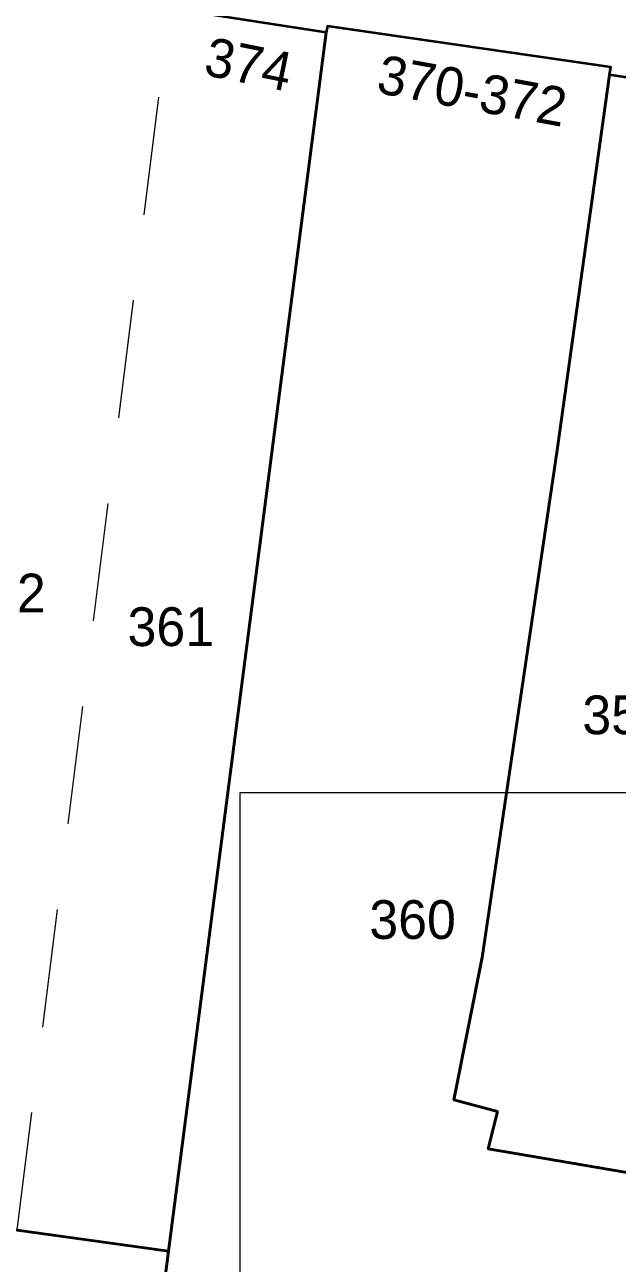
# Model space of a CAD drawing. Header units: metres. Extents: x 0 to 105485, y 0 to 425721.
# Drawn here: x 105007.51 to 105021.25, y 425201.59 to 425230.33 of the extents above; entities that cross this region are included whole.
import ezdxf
from ezdxf.enums import TextEntityAlignment as Align

# ---------------------------------------------------------------- set-up
doc = ezdxf.new("R2010")
doc.units = ezdxf.units.M
doc.header["$MEASUREMENT"] = 0
doc.linetypes.add('KG-PERCEEL-SO', pattern=[19, 5.5, -4, 5.5, -4])
for name, color, linetype, lineweight in [('B-XX-KG-GRENS_PERCEEL-G', 150, 'KG-PERCEEL-SO', 18), ('B-XX-KG-GRENS_PERCEEL-T', 150, 'KG-PERCEEL-SO', 18), ('B-XX-OG-BEBOUWING-G', 7, 'Continuous', 35), ('B-XX-OG-BEBOUWING_HUISNUMMER-T', 7, 'Continuous', 18), ('B-XX-OG-GRENS-G', 7, 'Continuous', 18), ('B-XX-VH-OPENVERHARDING-G', 90, 'Continuous', 18)]:
    doc.layers.add(name, color=color, linetype=linetype, lineweight=lineweight)

msp = doc.modelspace()

# ---------------------------------------------------------------- linework, layer by layer
at = {"layer": 'B-XX-KG-GRENS_PERCEEL-G', "ltscale": 0.5, "flags": 128}
for points in [[(105007.334, 425202.353), (105009.045, 425216.055), (105010.871, 425230.711)], [(105010.871, 425230.711), (105014.5, 425230.147)], [(105010.84, 425201.863), (105011.591, 425207.756), (105014.5, 425230.147)], [(105014.5, 425230.147), (105014.531, 425230.296), (105021.102, 425229.344), (105021.07, 425229.166)], [(105017.464, 425205.381), (105018.119, 425208.68), (105019.861, 425220.454), (105021.07, 425229.166)], [(105021.07, 425229.166), (105024.457, 425228.645)], [(105017.464, 425205.381), (105018.474, 425205.104), (105018.258, 425204.243), (105024.283, 425203.214)], [(105007.334, 425202.353), (105010.84, 425201.863)], [(105010.84, 425201.863), (105009.994, 425195.228), (105010.785, 425195.144)]]:
    msp.add_lwpolyline(points, dxfattribs=at)
at = {"layer": 'B-XX-OG-BEBOUWING-G', "ltscale": 0.5}
for points in [[(105014.5, 425230.147), (105006.319, 425231.417), (105004.207, 425211.469), (105003.301, 425202.918), (105007.334, 425202.353), (105010.84, 425201.862)], [(105017.95, 425194.386), (105022.674, 425193.886), (105024.283, 425203.214), (105018.258, 425204.243), (105018.474, 425205.104), (105017.464, 425205.381), (105018.119, 425208.68), (105019.861, 425220.454), (105021.07, 425229.166), (105021.102, 425229.344), (105014.531, 425230.296), (105014.5, 425230.147), (105010.84, 425201.862), (105009.994, 425195.228), (105011.486, 425195.07)], [(105024.457, 425228.645), (105021.07, 425229.166), (105019.861, 425220.454), (105018.119, 425208.68), (105017.464, 425205.381), (105018.474, 425205.104), (105018.258, 425204.243), (105024.283, 425203.214), (105024.83, 425206.382), (105024.302, 425206.457), (105025.138, 425211.237), (105021.63, 425211.864), (105023.389, 425222.119)], [(105000.648, 425177.153), (105001.652, 425188.345), (104999.844, 425188.545), (105000.357, 425193.269), (105009.572, 425192.409), (105009.777, 425193.78), (105009.994, 425195.228), (105010.84, 425201.862), (105007.334, 425202.353), (105003.301, 425202.918), (105004.207, 425211.469), (104997.274, 425212.203), (104996.264, 425203.424), (104996.015, 425200.95), (104995.923, 425200.042), (104994.94, 425190.297), (104994.803, 425188.938), (104993.557, 425177.933)]]:
    msp.add_lwpolyline(points, close=True, dxfattribs=at)
at = {"layer": 'B-XX-OG-GRENS-G'}
msp.add_polyline3d([(104972.5, 425237.5, 3.305), (104977.5, 425237.5, 3.215), (104982.5, 425237.5, 3.274), (104987.5, 425237.5, 3.271), (104992.5, 425237.5, 3.28), (104997.5, 425237.5, 3.266), (105002.5, 425237.5, 3.265), (105012.5, 425232.5, 3.242), (105017.5, 425232.5, 3.28), (105022.5, 425232.5, 3.238), (105027.5, 425232.5, 3.263), (105037.5, 425227.5, 3.264), (105047.5, 425217.5, 3.005), (105042.5, 425212.5, 2.689), (105032.5, 425212.5, 3.074), (105027.5, 425212.5, 2.985), (105012.5, 425212.5, 2.424), (105012.5, 425197.5, 2.498), (105007.5, 425197.5, 2.474), (105002.5, 425207.5, 2.64)], close=True, dxfattribs=at)
at = {"layer": 'B-XX-VH-OPENVERHARDING-G', "ltscale": 0.5}
msp.add_lwpolyline([(105006.319, 425231.417), (105014.5, 425230.147), (105014.531, 425230.296), (105021.102, 425229.344), (105021.07, 425229.166), (105024.457, 425228.645), (105028.393, 425228.039), (105032.576, 425227.396), (105032.577, 425227.545), (105037.744, 425226.776), (105043.429, 425225.929), (105043.46, 425226.078), (105048.216, 425225.262), (105053.162, 425224.26), (105053.242, 425224.621), (105075.526, 425220.672)], dxfattribs=at)

# ---------------------------------------------------------------- texts
at = {"layer": 'B-XX-KG-GRENS_PERCEEL-T'}
for s, p in [('362', (105006.99, 425217.14)), ('361', (105010.895, 425216.359)), ('359', (105021.446, 425214.312)), ('360', (105016.504, 425209.561))]:
    msp.add_text(s, height=0.9, dxfattribs=at).set_placement(p, align=Align.MIDDLE_CENTER)
at = {"layer": 'B-XX-OG-BEBOUWING_HUISNUMMER-T'}
for s, rotation, p in [('374', 348.6, (105012.7, 425229.415)), ('370-372', 349.6, (105017.888, 425228.8))]:
    msp.add_text(s, height=0.9, rotation=rotation, dxfattribs=at).set_placement(p, align=Align.MIDDLE_CENTER)

doc.saveas('drawing.dxf')
